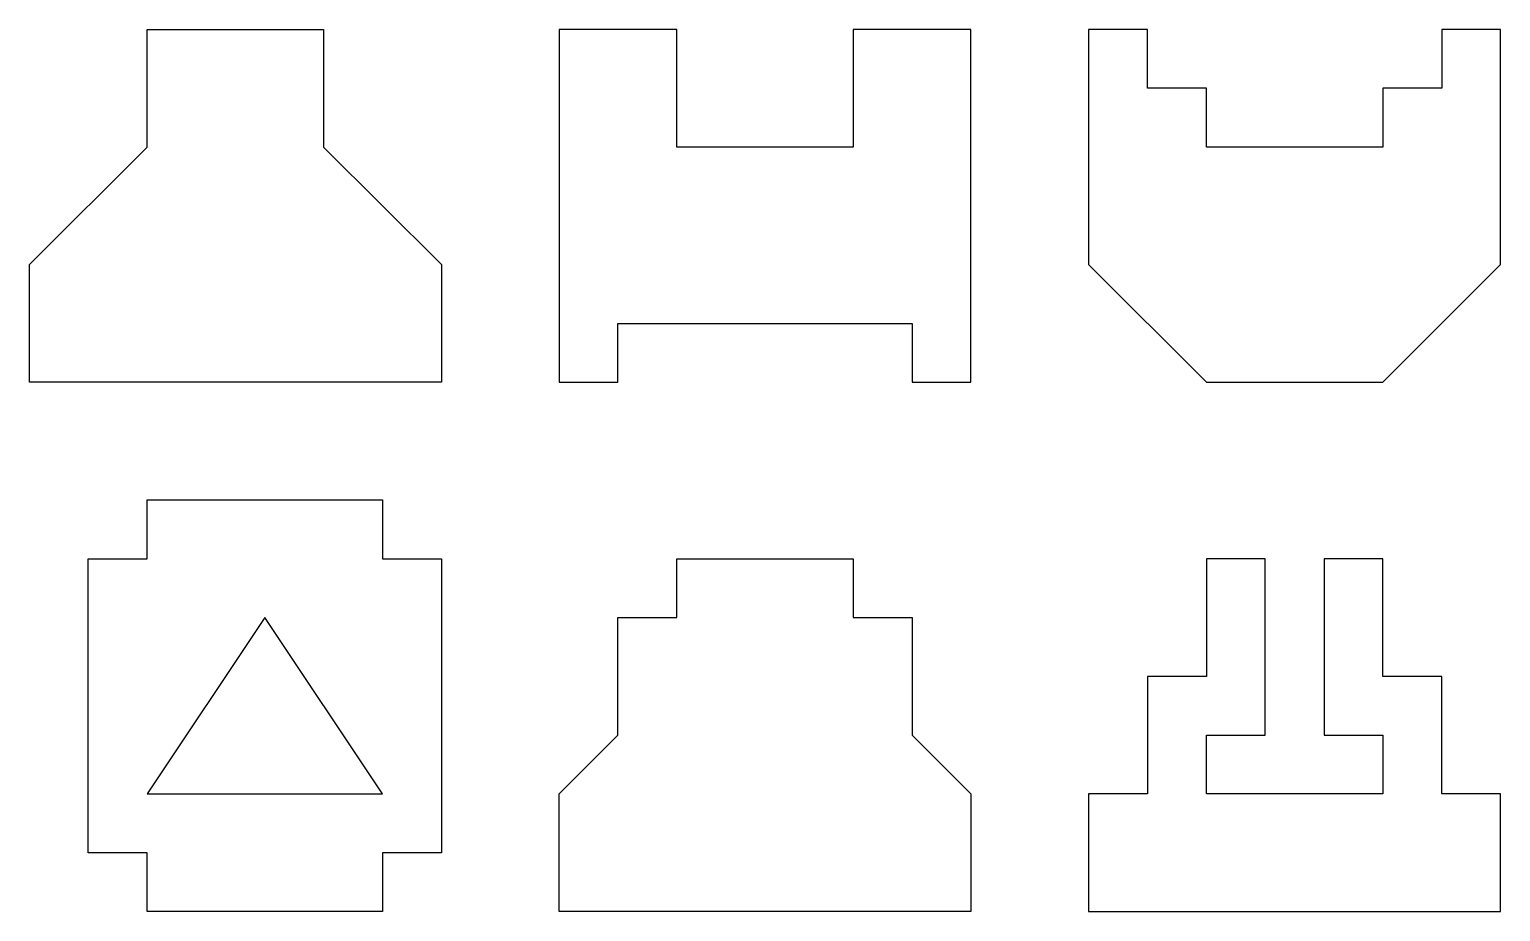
# Model space of a CAD drawing. Header units: millimetres. Extents: x 20 to 270, y 40 to 190.
import ezdxf

# ---------------------------------------------------------------- set-up
doc = ezdxf.new("R2010")
doc.units = ezdxf.units.MM

msp = doc.modelspace()

# ---------------------------------------------------------------- linework, layer by layer
for p, q in [((40, 190), (70, 190)), ((40, 170), (40, 190)), ((70, 190), (70, 170)), ((110, 190), (110, 130)), ((130, 190), (110, 190)), ((130, 170), (130, 190)), ((180, 190), (160, 190)), ((160, 190), (160, 170)), ((180, 130), (180, 190)), ((200, 190), (200, 150)), ((210, 190), (200, 190)), ((210, 180), (210, 190)), ((270, 190), (260, 190)), ((260, 190), (260, 180)), ((270, 150), (270, 190)), ((220, 180), (210, 180)), ((220, 170), (220, 180)), ((260, 180), (250, 180)), ((250, 180), (250, 170)), ((20, 150), (40, 170)), ((70, 170), (90, 150)), ((160, 170), (130, 170)), ((250, 170), (220, 170)), ((20, 130), (20, 150)), ((90, 150), (90, 130)), ((200, 150), (220, 130)), ((250, 130), (270, 150)), ((120, 130), (120, 140)), ((120, 140), (170, 140)), ((170, 140), (170, 130)), ((90, 130), (20, 130)), ((110, 130), (120, 130)), ((170, 130), (180, 130)), ((220, 130), (250, 130)), ((40, 110), (80, 110)), ((40, 100), (40, 110)), ((80, 110), (80, 100)), ((30, 50), (30, 100)), ((30, 100), (40, 100)), ((80, 100), (90, 100)), ((90, 100), (90, 50)), ((130, 90), (130, 100)), ((130, 100), (160, 100)), ((160, 100), (160, 90)), ((230, 100), (220, 100)), ((220, 100), (220, 80)), ((230, 70), (230, 100)), ((250, 100), (240, 100)), ((240, 100), (240, 70)), ((250, 80), (250, 100)), ((60, 90), (40, 60)), ((80, 60), (60, 90)), ((120, 70), (120, 90)), ((120, 90), (130, 90)), ((160, 90), (170, 90)), ((170, 90), (170, 70)), ((220, 80), (210, 80)), ((210, 80), (210, 60)), ((260, 80), (250, 80)), ((260, 60), (260, 80)), ((110, 60), (120, 70)), ((170, 70), (180, 60)), ((220, 60), (220, 70)), ((220, 70), (230, 70)), ((240, 70), (250, 70)), ((250, 70), (250, 60)), ((40, 60), (80, 60)), ((110, 40), (110, 60)), ((180, 60), (180, 40)), ((210, 60), (200, 60)), ((200, 60), (200, 40)), ((250, 60), (220, 60)), ((270, 60), (260, 60)), ((270, 40), (270, 60)), ((40, 50), (30, 50)), ((40, 40), (40, 50)), ((90, 50), (80, 50)), ((80, 50), (80, 40)), ((80, 40), (40, 40)), ((180, 40), (110, 40)), ((200, 40), (270, 40))]:
    msp.add_line(p, q)

doc.saveas('drawing.dxf')
